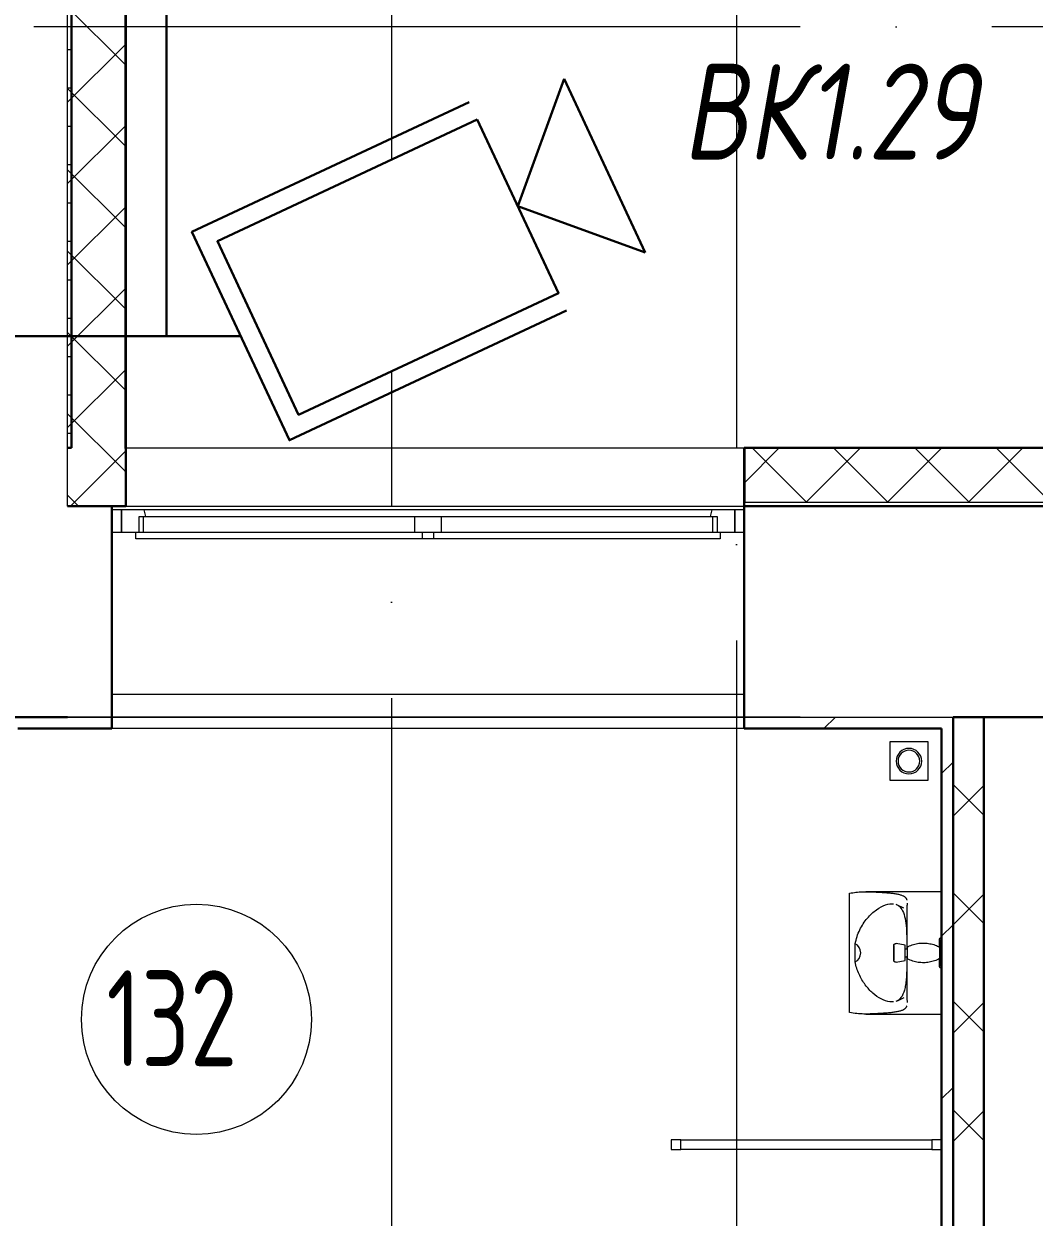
# Model space of a CAD drawing. Header units: millimetres. Extents: x -495897 to 1376592, y -28539 to 470976.
# Drawn here: x -18371 to -15736, y 353751 to 356863 of the extents above; entities that cross this region are included whole.
import ezdxf
from ezdxf.enums import TextEntityAlignment as Align

# ---------------------------------------------------------------- set-up
doc = ezdxf.new("R2010")
doc.units = ezdxf.units.MM
doc.set_wipeout_variables(frame=1)
doc.linetypes.add('ADSK_Линия сетки', pattern=[25, 20, -2.5, 0, -2.5])
for name, color, linetype, lineweight in [('_ Окна', 7, 'Continuous', 9), ('RC-Видеонаблюдение', 5, 'Continuous', 30), ('RC-Линии_связи-Адресные', 5, 'Continuous', 30), ('Витраж', 7, 'Continuous', 9), ('Марки помещений', 252, 'Continuous', 20), ('Окна', 252, 'Continuous', 9), ('Оси', 252, 'Continuous', 9), ('Сантехника', 252, 'Continuous', 9), ('Стены внутренние', 7, 'Continuous', 18), ('Стены наружные', 7, 'Continuous', 18), ('Стены штриховка', 7, 'Continuous', 9)]:
    doc.layers.add(name, color=color, linetype=linetype, lineweight=lineweight)
doc.layers.add('RC-Позиционные_обозначения', color=7, linetype='Continuous')
doc.styles.add('GOST Common_3', font='', dxfattribs={"height": 3.5})
doc.styles.add('RubezhCAD', font='', dxfattribs={"oblique": 10})
doc.styles.get("Standard").update_dxf_attribs({"font": ''})
doc.styles.get('GOST Common_3').set_extended_font_data('GOST 2.304 type A')
doc.styles.get('RubezhCAD').set_extended_font_data('GOST type A')
doc.styles.get('Standard').set_extended_font_data('GOST type B')

# ---------------------------------------------------------------- blocks, each defined once
blk = doc.blocks.new('RC-UGO-CAM-03')
blk.add_attdef('PSTN', text='', height=2.5).set_placement((4.626, 3.284), align=Align.BOTTOM_LEFT)
blk.add_wipeout([(3.743, 0), (6.243, 2.499), (6.243, -2.499)])
blk.add_line((6.243, 2.499), (6.243, -2.499))
blk.add_wipeout([(-3.743, -2.499), (-3.741, 2.497), (3.743, 2.499), (3.743, -2.499)])
for q in [(6.243, 2.499), (6.243, -2.499)]:
    blk.add_line((3.743, 0), q)
blk.add_lwpolyline([(3.743, 2.999), (-4.243, 2.999), (-4.243, -2.999), (3.743, -2.999)])
blk.add_lwpolyline([(3.743, -2.499), (3.743, 2.499), (-3.743, 2.499), (-3.743, -2.499), (3.743, -2.499)], close=True)
blk = doc.blocks.new('1 этаж')
at = {"layer": '_ Окна', "color": 251, "true_color": 0x636466}
for p, q in [((-17360.4, -4803.7), (-17385.4, -4803.7)), ((-17360.4, -4861.7), (-17360.4, -4803.7)), ((-15735.4, -4803.7), (-15760.4, -4803.7)), ((-15760.4, -4803.7), (-15760.4, -4861.7)), ((-17385.4, -4861.7), (-17360.4, -4861.7)), ((-15760.4, -4861.7), (-15735.4, -4861.7))]:
    blk.add_line(p, q, dxfattribs=at)
at = {"layer": '_ Окна', "color": 251, "lineweight": 18, "true_color": 0x636466}
for p, q in [((-17300.9, -4803.7), (-17360.4, -4803.7)), ((-17360.4, -4803.7), (-17360.4, -4861.7)), ((-17314.4, -4861.7), (-17314.4, -4820.7)), ((-17314.4, -4820.7), (-17302.4, -4820.7)), ((-17296.4, -4820.7), (-17300.9, -4803.7)), ((-15819.8, -4803.7), (-15824.4, -4820.7)), ((-15760.4, -4803.7), (-15819.8, -4803.7)), ((-15818.4, -4820.7), (-15806.4, -4820.7)), ((-15806.4, -4820.7), (-15806.4, -4861.7)), ((-15760.4, -4861.7), (-15760.4, -4803.7)), ((-17360.4, -4861.7), (-17322.4, -4861.7)), ((-15798.4, -4861.7), (-15760.4, -4861.7))]:
    blk.add_line(p, q, dxfattribs=at)
at = {"layer": 'Витраж', "color": 251, "true_color": 0x636466, "extrusion": (0, 0, -1)}
for p, q in [((-15925.8, -6446.2), (-15925.8, -6471.2)), ((-15900.8, -6446.2), (-15925.8, -6446.2)), ((-15925.8, -6471.2), (-15900.8, -6471.2)), ((-15900.8, -6471.2), (-15900.8, -6446.2))]:
    blk.add_line(p, q, dxfattribs=at)
at = {"layer": 'Витраж', "color": 251, "true_color": 0x636466}
for p, q in [((-15900.8, -6471.2), (-15900.8, -6446.2)), ((-15900.8, -6446.2), (-15245.8, -6446.2)), ((-15245.8, -6471.2), (-15900.8, -6471.2)), ((-15245.8, -6446.2), (-15245.8, -6471.2)), ((-15220.8, -6446.2), (-15245.8, -6446.2)), ((-15245.8, -6446.2), (-15245.8, -6471.2)), ((-15245.8, -6471.2), (-15220.8, -6471.2))]:
    blk.add_line(p, q, dxfattribs=at)
at = {"layer": 'Марки помещений', "color": 251, "true_color": 0x636466}
blk.add_circle((-17164.8, -6132.1), 300, dxfattribs=at)
at = {"layer": 'Окна', "color": 251, "true_color": 0x636466}
for p, q in [((-17302.4, -4820.7), (-16595.4, -4820.7)), ((-17302.4, -4861.7), (-17302.4, -4820.7)), ((-15819.8, -4803.7), (-17300.9, -4803.7)), ((-16595.4, -4820.7), (-16525.4, -4820.7)), ((-16595.4, -4820.7), (-16595.4, -4861.7)), ((-16525.4, -4820.7), (-15818.4, -4820.7)), ((-16525.4, -4861.7), (-16525.4, -4820.7)), ((-15818.4, -4820.7), (-15818.4, -4861.7)), ((-17322.4, -4861.7), (-16575.4, -4861.7)), ((-17322.4, -4878.7), (-17322.4, -4861.7)), ((-16575.4, -4878.7), (-17322.4, -4878.7)), ((-16575.4, -4861.7), (-16545.4, -4861.7)), ((-16575.4, -4861.7), (-16575.4, -4878.7)), ((-16545.4, -4878.7), (-16575.4, -4878.7)), ((-16545.4, -4861.7), (-15798.4, -4861.7)), ((-16545.4, -4878.7), (-16545.4, -4861.7)), ((-15798.4, -4878.7), (-16545.4, -4878.7)), ((-15798.4, -4861.7), (-15798.4, -4878.7))]:
    blk.add_line(p, q, dxfattribs=at)
at = {"layer": 'Оси', "color": 251, "linetype": 'ADSK_Линия сетки', "ltscale": 100, "true_color": 0x636466}
for p, q in [((-16655.8, 32206.9), (-16655.8, -33769.9)), ((-15755.8, -2643.7), (-15755.8, -32499.9)), ((4411.5, -3543.7), (-72528.1, -3543.7)), ((4411.5, -5343.7), (-72528.1, -5343.7))]:
    blk.add_line(p, q, dxfattribs=at)
at = {"layer": 'Сантехника', "color": 251, "true_color": 0x636466}
for p, q in [((-15355.8, -5408.7), (-15355.8, -5508.7)), ((-15255.8, -5408.7), (-15355.8, -5408.7)), ((-15255.8, -5508.7), (-15255.8, -5408.7)), ((-15355.8, -5508.7), (-15255.8, -5508.7)), ((-15460.8, -6114.2), (-15460.8, -5803.2)), ((-15220.8, -5799.3), (-15417.9, -5799.3)), ((-15311, -5848.7), (-15311, -5950.1)), ((-15446, -5958.7), (-15446, -5935.2)), ((-15315.8, -5938.7), (-15339.5, -5934.6)), ((-15315.8, -5958.7), (-15315.8, -5938.7)), ((-15311.2, -5934.9), (-15311.2, -5950.1)), ((-15446, -5982.3), (-15446, -5958.7)), ((-15310.8, -5948.7), (-15315.8, -5948.7)), ((-15315.8, -5978.7), (-15315.8, -5958.7)), ((-15315.8, -5968.7), (-15310.8, -5968.7)), ((-15311.2, -5967.4), (-15311.2, -5982.6)), ((-15311, -5967.4), (-15311, -6068.7)), ((-15310.8, -5943.7), (-15310.8, -5958.7)), ((-15310.8, -5958.7), (-15310.8, -5973.7)), ((-15339.5, -5982.9), (-15315.8, -5978.7)), ((-15417.9, -6118.2), (-15220.8, -6118.2))]:
    blk.add_line(p, q, dxfattribs=at)
at = {"layer": 'Сантехника', "color": 251, "true_color": 0x636466, "flags": 128}
for points in [[(-15319.4, -5841.9), (-15324.6, -5839.1), (-15330, -5836.5), (-15335.5, -5834.2), (-15339.5, -5832.6)], [(-15345.3, -5939.5), (-15345.3, -5939.3), (-15345.3, -5939.1), (-15345.3, -5938.9), (-15345.3, -5938.7), (-15345.2, -5938.5), (-15345.2, -5938.3), (-15345.2, -5938.1), (-15345.1, -5937.9), (-15345, -5937.7), (-15345, -5937.5), (-15344.9, -5937.4), (-15344.8, -5937.2), (-15344.7, -5937), (-15344.6, -5936.8), (-15344.5, -5936.7), (-15344.4, -5936.5), (-15344.2, -5936.3), (-15344.1, -5936.2), (-15344, -5936), (-15343.8, -5935.9), (-15343.7, -5935.8), (-15343.5, -5935.6), (-15343.4, -5935.5), (-15343.2, -5935.4), (-15343, -5935.3), (-15342.9, -5935.2), (-15342.7, -5935.1), (-15342.5, -5935), (-15342.3, -5934.9), (-15342.2, -5934.8), (-15342, -5934.8), (-15341.8, -5934.7), (-15341.6, -5934.6), (-15341.4, -5934.6), (-15341.2, -5934.6), (-15341, -5934.5), (-15340.8, -5934.5), (-15340.6, -5934.5), (-15340.4, -5934.5), (-15340.2, -5934.5), (-15340, -5934.5), (-15339.8, -5934.5), (-15339.6, -5934.5), (-15339.5, -5934.6)], [(-15345.3, -5958.7), (-15345.3, -5958), (-15345.3, -5957.2), (-15345.3, -5956.4), (-15345.3, -5955.7), (-15345.3, -5954.9), (-15345.3, -5954.2), (-15345.3, -5953.4), (-15345.3, -5952.7), (-15345.3, -5951.9), (-15345.3, -5951.2), (-15345.3, -5950.5), (-15345.3, -5949.8), (-15345.3, -5949.2), (-15345.3, -5948.5), (-15345.3, -5947.9), (-15345.3, -5947.2), (-15345.3, -5946.6), (-15345.3, -5946), (-15345.3, -5945.5), (-15345.3, -5944.9), (-15345.3, -5944.4), (-15345.3, -5943.9), (-15345.3, -5943.4), (-15345.3, -5943), (-15345.3, -5942.5), (-15345.3, -5942.1), (-15345.3, -5941.8), (-15345.3, -5941.4), (-15345.3, -5941.1), (-15345.3, -5940.8), (-15345.3, -5940.5), (-15345.3, -5940.3), (-15345.3, -5940.1), (-15345.3, -5939.9), (-15345.3, -5939.8), (-15345.3, -5939.6), (-15345.3, -5939.6), (-15345.3, -5939.5), (-15345.3, -5939.5)], [(-15345.3, -5939.5), (-15345.3, -5939.5), (-15345.3, -5939.5), (-15345.3, -5939.6), (-15345.3, -5939.7), (-15345.3, -5939.9), (-15345.3, -5940), (-15345.3, -5940.2), (-15345.3, -5940.5), (-15345.3, -5940.7), (-15345.3, -5941), (-15345.3, -5941.3), (-15345.3, -5941.7), (-15345.3, -5942), (-15345.3, -5942.4), (-15345.3, -5942.8), (-15345.3, -5943.3), (-15345.3, -5943.8), (-15345.3, -5944.3), (-15345.3, -5944.8), (-15345.3, -5945.3), (-15345.3, -5945.9), (-15345.3, -5946.5), (-15345.3, -5947.1), (-15345.3, -5947.7), (-15345.3, -5948.3), (-15345.3, -5949), (-15345.3, -5949.7), (-15345.3, -5950.3), (-15345.3, -5951), (-15345.3, -5951.8), (-15345.3, -5952.5), (-15345.3, -5953.2), (-15345.3, -5954), (-15345.3, -5954.7), (-15345.3, -5955.5), (-15345.3, -5956.2), (-15345.3, -5957), (-15345.3, -5957.8), (-15345.3, -5958.5), (-15345.3, -5958.7)], [(-15310.8, -5943.7), (-15307.6, -5942.1), (-15304.3, -5940.6), (-15301, -5939.2), (-15297.6, -5938), (-15294.2, -5936.9), (-15290.7, -5935.9), (-15287.2, -5935.1), (-15283.7, -5934.4), (-15280.1, -5933.8), (-15276.6, -5933.4), (-15273, -5933.2), (-15269.4, -5933.1), (-15265.8, -5933.1), (-15262.2, -5933.3), (-15258.6, -5933.6), (-15255, -5934.1), (-15251.5, -5934.7), (-15247.9, -5935.4), (-15244.5, -5936.3), (-15241, -5937.3), (-15237.6, -5938.5), (-15234.2, -5939.8), (-15230.9, -5941.2), (-15227.7, -5942.7), (-15225.8, -5943.7)], [(-15225.8, -5923.7), (-15225.8, -5923.5), (-15225.8, -5923.3), (-15225.8, -5923.1), (-15225.7, -5922.9), (-15225.7, -5922.7), (-15225.7, -5922.5), (-15225.6, -5922.3), (-15225.5, -5922.2), (-15225.5, -5922), (-15225.4, -5921.8), (-15225.3, -5921.6), (-15225.2, -5921.4), (-15225.1, -5921.2), (-15225, -5921.1), (-15224.9, -5920.9), (-15224.8, -5920.7), (-15224.7, -5920.6), (-15224.6, -5920.4), (-15224.4, -5920.3), (-15224.3, -5920.1), (-15224.1, -5920), (-15224, -5919.9), (-15223.8, -5919.8), (-15223.7, -5919.6), (-15223.5, -5919.5), (-15223.3, -5919.4), (-15223.2, -5919.3), (-15223, -5919.2), (-15222.8, -5919.1), (-15222.6, -5919.1), (-15222.4, -5919), (-15222.2, -5918.9), (-15222, -5918.9), (-15221.8, -5918.8), (-15221.7, -5918.8), (-15221.5, -5918.8), (-15221.3, -5918.8), (-15221.1, -5918.7), (-15220.9, -5918.7), (-15220.8, -5918.7)], [(-15225.8, -5942.6), (-15225.8, -5941.3), (-15225.8, -5940.1), (-15225.8, -5939), (-15225.8, -5937.8), (-15225.8, -5936.7), (-15225.8, -5935.7), (-15225.8, -5934.6), (-15225.8, -5933.6), (-15225.8, -5932.7), (-15225.8, -5931.8), (-15225.8, -5930.9), (-15225.8, -5930.1), (-15225.8, -5929.3), (-15225.8, -5928.5), (-15225.8, -5927.9), (-15225.8, -5927.2), (-15225.8, -5926.6), (-15225.8, -5926.1), (-15225.8, -5925.6), (-15225.8, -5925.2), (-15225.8, -5924.8), (-15225.8, -5924.5), (-15225.8, -5924.2), (-15225.8, -5924), (-15225.8, -5923.9), (-15225.8, -5923.8), (-15225.8, -5923.7)], [(-15225.8, -5923.7), (-15225.8, -5923.8), (-15225.8, -5923.8), (-15225.8, -5924), (-15225.8, -5924.2), (-15225.8, -5924.4), (-15225.8, -5924.7), (-15225.8, -5925.1), (-15225.8, -5925.5), (-15225.8, -5926), (-15225.8, -5926.5), (-15225.8, -5927.1), (-15225.8, -5927.7), (-15225.8, -5928.4), (-15225.8, -5929.1), (-15225.8, -5929.8), (-15225.8, -5930.7), (-15225.8, -5931.5), (-15225.8, -5932.4), (-15225.8, -5933.4), (-15225.8, -5934.3), (-15225.8, -5935.4), (-15225.8, -5936.4), (-15225.8, -5937.5), (-15225.8, -5938.7), (-15225.8, -5939.8), (-15225.8, -5941), (-15225.8, -5942.2), (-15225.8, -5943.5), (-15225.8, -5944.8), (-15225.8, -5946), (-15225.8, -5947.4), (-15225.8, -5948.7), (-15225.8, -5950), (-15225.8, -5951.4), (-15225.8, -5952.8), (-15225.8, -5954.2), (-15225.8, -5955.6), (-15225.8, -5957), (-15225.8, -5958.4), (-15225.8, -5958.7)], [(-15345.3, -5958.7), (-15345.3, -5959.5), (-15345.3, -5960.3), (-15345.3, -5961), (-15345.3, -5961.8), (-15345.3, -5962.6), (-15345.3, -5963.3), (-15345.3, -5964.1), (-15345.3, -5964.8), (-15345.3, -5965.5), (-15345.3, -5966.2), (-15345.3, -5966.9), (-15345.3, -5967.6), (-15345.3, -5968.3), (-15345.3, -5969), (-15345.3, -5969.6), (-15345.3, -5970.2), (-15345.3, -5970.8), (-15345.3, -5971.4), (-15345.3, -5972), (-15345.3, -5972.5), (-15345.3, -5973.1), (-15345.3, -5973.6), (-15345.3, -5974), (-15345.3, -5974.5), (-15345.3, -5974.9), (-15345.3, -5975.3), (-15345.3, -5975.7), (-15345.3, -5976.1), (-15345.3, -5976.4), (-15345.3, -5976.7), (-15345.3, -5976.9), (-15345.3, -5977.2), (-15345.3, -5977.4), (-15345.3, -5977.6), (-15345.3, -5977.7), (-15345.3, -5977.8), (-15345.3, -5977.9), (-15345.3, -5978), (-15345.3, -5978)], [(-15345.3, -5978), (-15345.3, -5978), (-15345.3, -5977.9), (-15345.3, -5977.8), (-15345.3, -5977.7), (-15345.3, -5977.6), (-15345.3, -5977.4), (-15345.3, -5977.2), (-15345.3, -5977), (-15345.3, -5976.7), (-15345.3, -5976.5), (-15345.3, -5976.1), (-15345.3, -5975.8), (-15345.3, -5975.4), (-15345.3, -5975), (-15345.3, -5974.6), (-15345.3, -5974.2), (-15345.3, -5973.7), (-15345.3, -5973.2), (-15345.3, -5972.7), (-15345.3, -5972.1), (-15345.3, -5971.6), (-15345.3, -5971), (-15345.3, -5970.4), (-15345.3, -5969.8), (-15345.3, -5969.1), (-15345.3, -5968.5), (-15345.3, -5967.8), (-15345.3, -5967.1), (-15345.3, -5966.4), (-15345.3, -5965.7), (-15345.3, -5965), (-15345.3, -5964.3), (-15345.3, -5963.5), (-15345.3, -5962.8), (-15345.3, -5962), (-15345.3, -5961.2), (-15345.3, -5960.5), (-15345.3, -5959.7), (-15345.3, -5958.9), (-15345.3, -5958.7)], [(-15225.8, -5973.7), (-15229, -5975.4), (-15232.3, -5976.9), (-15235.6, -5978.2), (-15239, -5979.5), (-15242.4, -5980.6), (-15245.9, -5981.6), (-15249.4, -5982.4), (-15252.9, -5983.1), (-15256.5, -5983.6), (-15260.1, -5984), (-15263.6, -5984.3), (-15267.2, -5984.4), (-15270.8, -5984.4), (-15274.4, -5984.2), (-15278, -5983.9), (-15281.6, -5983.4), (-15285.1, -5982.8), (-15288.7, -5982.1), (-15292.2, -5981.2), (-15295.6, -5980.2), (-15299, -5979), (-15302.4, -5977.7), (-15305.7, -5976.3), (-15308.9, -5974.7), (-15310.8, -5973.7)], [(-15225.8, -5958.7), (-15225.8, -5960.1), (-15225.8, -5961.5), (-15225.8, -5962.9), (-15225.8, -5964.3), (-15225.8, -5965.7), (-15225.8, -5967.1), (-15225.8, -5968.4), (-15225.8, -5969.7), (-15225.8, -5971.1), (-15225.8, -5972.4), (-15225.8, -5973.6), (-15225.8, -5974.9), (-15225.8, -5976.1), (-15225.8, -5977.3), (-15225.8, -5978.5), (-15225.8, -5979.6), (-15225.8, -5980.7), (-15225.8, -5981.8), (-15225.8, -5982.8), (-15225.8, -5983.8), (-15225.8, -5984.8), (-15225.8, -5985.7), (-15225.8, -5986.6), (-15225.8, -5987.4), (-15225.8, -5988.2), (-15225.8, -5988.9), (-15225.8, -5989.6), (-15225.8, -5990.2), (-15225.8, -5990.8), (-15225.8, -5991.4), (-15225.8, -5991.8), (-15225.8, -5992.3), (-15225.8, -5992.6), (-15225.8, -5993), (-15225.8, -5993.2), (-15225.8, -5993.4), (-15225.8, -5993.6), (-15225.8, -5993.7), (-15225.8, -5993.7)], [(-15225.8, -5993.7), (-15225.8, -5993.7), (-15225.8, -5993.6), (-15225.8, -5993.5), (-15225.8, -5993.3), (-15225.8, -5993), (-15225.8, -5992.7), (-15225.8, -5992.4), (-15225.8, -5992), (-15225.8, -5991.5), (-15225.8, -5991), (-15225.8, -5990.4), (-15225.8, -5989.8), (-15225.8, -5989.1), (-15225.8, -5988.4), (-15225.8, -5987.6), (-15225.8, -5986.8), (-15225.8, -5985.9), (-15225.8, -5985), (-15225.8, -5984.1), (-15225.8, -5983.1), (-15225.8, -5982.1), (-15225.8, -5981), (-15225.8, -5979.9), (-15225.8, -5978.8), (-15225.8, -5977.6), (-15225.8, -5976.4), (-15225.8, -5975.2), (-15225.8, -5974)], [(-15339.5, -5982.9), (-15339.7, -5982.9), (-15339.9, -5983), (-15340.1, -5983), (-15340.3, -5983), (-15340.5, -5983), (-15340.7, -5983), (-15340.9, -5983), (-15341.1, -5982.9), (-15341.3, -5982.9), (-15341.5, -5982.9), (-15341.7, -5982.8), (-15341.8, -5982.8), (-15342, -5982.7), (-15342.2, -5982.6), (-15342.4, -5982.5), (-15342.6, -5982.4), (-15342.8, -5982.4), (-15342.9, -5982.3), (-15343.1, -5982.1), (-15343.3, -5982), (-15343.4, -5981.9), (-15343.6, -5981.8), (-15343.7, -5981.7), (-15343.9, -5981.5), (-15344, -5981.4), (-15344.2, -5981.2), (-15344.3, -5981.1), (-15344.4, -5980.9), (-15344.5, -5980.7), (-15344.6, -5980.6), (-15344.7, -5980.4), (-15344.8, -5980.2), (-15344.9, -5980), (-15345, -5979.9), (-15345.1, -5979.7), (-15345.1, -5979.5), (-15345.2, -5979.3), (-15345.2, -5979.1), (-15345.3, -5978.9), (-15345.3, -5978.7), (-15345.3, -5978.5), (-15345.3, -5978.3), (-15345.3, -5978.1), (-15345.3, -5978)], [(-15220.8, -5998.7), (-15221, -5998.7), (-15221.2, -5998.7), (-15221.4, -5998.7), (-15221.6, -5998.7), (-15221.8, -5998.6), (-15222, -5998.6), (-15222.2, -5998.5), (-15222.4, -5998.5), (-15222.6, -5998.4), (-15222.7, -5998.3), (-15222.9, -5998.3), (-15223.1, -5998.2), (-15223.3, -5998.1), (-15223.5, -5998), (-15223.6, -5997.9), (-15223.8, -5997.7), (-15223.9, -5997.6), (-15224.1, -5997.5), (-15224.2, -5997.4), (-15224.4, -5997.2), (-15224.5, -5997.1), (-15224.7, -5996.9), (-15224.8, -5996.8), (-15224.9, -5996.6), (-15225, -5996.4), (-15225.1, -5996.3), (-15225.2, -5996.1), (-15225.3, -5995.9), (-15225.4, -5995.7), (-15225.5, -5995.5), (-15225.5, -5995.4), (-15225.6, -5995.2), (-15225.6, -5995), (-15225.7, -5994.8), (-15225.7, -5994.6), (-15225.8, -5994.4), (-15225.8, -5994.2), (-15225.8, -5994), (-15225.8, -5993.8), (-15225.8, -5993.7)], [(-15339.5, -6084.8), (-15333.9, -6082.6), (-15328.4, -6080.2), (-15323.1, -6077.6), (-15318, -6074.8)]]:
    blk.add_lwpolyline(points, dxfattribs=at)
at = {"layer": 'Сантехника', "color": 251, "true_color": 0x636466}
for radius, start, end in [(33.3, 0, 180), (28.3, 0, 180), (28.3, 36, 36.7111), (33.3, 180, 0), (28.3, 180, 0), (28.3, 323.2889, 324)]:
    blk.add_arc((-15305.8, -5458.7), radius, start, end, dxfattribs=at)
for major_axis, start_param, end_param in [((0, 25), 4.712389, 5.943447), ((0, -25), 0.339739, 1.570796)]:
    blk.add_ellipse((-15453.1, -5958.7), major_axis=major_axis, ratio=0.859293, start_param=start_param, end_param=end_param, dxfattribs=at)
for points, knots in [([(-15460.8, -5803.2), (-15455.1, -5802.2), (-15444, -5800.5), (-15430.6, -5799.5), (-15420.4, -5799.2), (-15412.9, -5799.3), (-15405.5, -5799.5), (-15398.4, -5799.7), (-15391.4, -5800), (-15382.5, -5800.5), (-15372, -5801.1), (-15360.5, -5802), (-15349.6, -5803.1), (-15339.5, -5804.5), (-15330.5, -5806.4), (-15323.2, -5808.7), (-15318.4, -5811.3), (-15315.9, -5813.4), (-15314.6, -5814.8), (-15313.8, -5815.9), (-15313.1, -5817), (-15312.4, -5818.1), (-15312, -5819.2), (-15311.7, -5820), (-15311.6, -5820.6), (-15311.5, -5820.8), (-15311.5, -5821)], [-1, -1, -1, -1, -0.9416667, -0.8833333, -0.8541667, -0.825, -0.7958333, -0.7666667, -0.7375, -0.7083333, -0.65, -0.5916667, -0.5333333, -0.4666667, -0.4, -0.3333333, -0.2666667, -0.2333333, -0.2166667, -0.2, -0.1833333, -0.1666667, -0.15, -0.1416667, -0.1375, -0.1333333, -0.1333333, -0.1333333, -0.1333333]), ([(-15446, -5935.2), (-15444.8, -5928.7), (-15441.6, -5916.2), (-15434.3, -5898.5), (-15425.2, -5882.4), (-15410.9, -5863.4), (-15390.7, -5844.8), (-15366.3, -5832), (-15352.1, -5830.3), (-15345.9, -5831.1)], [0, 0, 0, 0, 0.0526316, 0.1052632, 0.1578947, 0.2105263, 0.3157895, 0.4210526, 0.5263158, 0.5263158, 0.5263158, 0.5263158]), ([(-15337.1, -5833.7), (-15334.4, -5834.9), (-15327.7, -5839.6), (-15319.6, -5852.3), (-15314.2, -5874.1), (-15312.2, -5897.4), (-15311.5, -5918.3), (-15311.3, -5929.2), (-15311.2, -5934.9)], [0.5789474, 0.5789474, 0.5789474, 0.5789474, 0.6315789, 0.7236842, 0.8157895, 0.9078947, 0.9539474, 1, 1, 1, 1]), ([(-15310.8, -5829.4), (-15310.8, -5829.6), (-15310.8, -5829.9), (-15310.8, -5830.5), (-15310.8, -5831.6), (-15310.8, -5833.2), (-15310.9, -5835.4), (-15310.9, -5838.5), (-15310.9, -5842.8), (-15311, -5846.7), (-15311, -5848.7)], [-0.06666667, -0.06666667, -0.06666667, -0.06666667, -0.06458333, -0.0625, -0.05833333, -0.05, -0.04166667, -0.03333333, -0.01666667, 0, 0, 0, 0]), ([(-15345.9, -6086.3), (-15349, -6086.8), (-15359, -6086.8), (-15377.4, -6080.6), (-15400, -6065), (-15420.4, -6043.1), (-15434.3, -6019.8), (-15442.2, -5998.9), (-15444.9, -5987.9), (-15446, -5982.3)], [0.4736842, 0.4736842, 0.4736842, 0.4736842, 0.5263158, 0.6315789, 0.7236842, 0.8157895, 0.9078947, 0.9539474, 1, 1, 1, 1]), ([(-15311.2, -5982.6), (-15311.3, -5989), (-15311.5, -6001.5), (-15312.2, -6019.2), (-15313.6, -6035.3), (-15316.5, -6054.3), (-15322.9, -6072.8), (-15331.7, -6081.3), (-15337.1, -6083.8)], [0, 0, 0, 0, 0.0526316, 0.1052632, 0.1578947, 0.2105263, 0.3157895, 0.4210526, 0.4210526, 0.4210526, 0.4210526]), ([(-15311.5, -6096.5), (-15311.5, -6096.5), (-15311.5, -6096.7), (-15311.7, -6097.2), (-15311.9, -6098), (-15312.3, -6099), (-15312.7, -6099.9), (-15313.2, -6100.7), (-15313.9, -6101.7), (-15314.6, -6102.7), (-15315.9, -6104), (-15318.4, -6106.2), (-15323.2, -6108.7), (-15330.5, -6111.1), (-15339.5, -6112.9), (-15350, -6114.4), (-15362.1, -6115.6), (-15375.5, -6116.6), (-15390.3, -6117.4), (-15403.8, -6118), (-15415, -6118.2), (-15426.5, -6118.2), (-15441.6, -6117.3), (-15454.3, -6115.4), (-15460.8, -6114.2)], [-0.8666667, -0.8666667, -0.8666667, -0.8666667, -0.865625, -0.8625, -0.85, -0.8375, -0.825, -0.8125, -0.8, -0.7833333, -0.7666667, -0.7333333, -0.6666667, -0.6, -0.5333333, -0.4666667, -0.4, -0.3333333, -0.2666667, -0.2, -0.1666667, -0.1333333, -0.0666667, 0, 0, 0, 0]), ([(-15311, -6068.7), (-15311, -6071.8), (-15310.9, -6076.1), (-15310.9, -6081), (-15310.8, -6084.3), (-15310.8, -6086.5), (-15310.8, -6087.7), (-15310.8, -6088), (-15310.8, -6088.1)], [-1, -1, -1, -1, -0.975, -0.9625, -0.95, -0.9375, -0.934375, -0.9328125, -0.9328125, -0.9328125, -0.9328125])]:
    blk.add_open_spline(points, degree=3, knots=knots, dxfattribs=at)
at = {"layer": 'Стены внутренние', "color": 251, "lineweight": 30, "true_color": 0x636466}
for p, q in [((-17348.8, -4793.7), (-17348.8, -2841.7)), ((-14615.8, -4641.7), (-15735.4, -4641.7)), ((-15735.4, -4641.7), (-15735.4, -4783.7)), ((-17500.8, -4793.7), (-17348.8, -4793.7)), ((-17385.4, -5343.7), (-17385.4, -4793.7)), ((-14615.8, -4793.7), (-15735.4, -4793.7)), ((-15735.4, -4793.7), (-15735.4, -5343.7)), ((-15110.8, -5343.7), (-14710.8, -5343.7))]:
    blk.add_line(p, q, dxfattribs=at)
at = {"layer": 'Стены внутренние', "color": 251, "true_color": 0x636466}
for p, q in [((-17500.8, -4793.7), (-17500.8, -2993.7)), ((-17348.8, -4641.7), (-15735.4, -4641.7)), ((-17348.8, -4793.7), (-15735.4, -4793.7)), ((-17385.4, -5283.7), (-15735.4, -5283.7)), ((-17500.8, -5343.7), (-17385.4, -5343.7)), ((-15735.4, -5343.7), (-15190.8, -5343.7))]:
    blk.add_line(p, q, dxfattribs=at)
at = {"layer": 'Стены внутренние', "color": 251, "linetype": 'Continuous', "lineweight": 9, "true_color": 0x636466}
for p, q in [((-17350.8, -3642.2), (-17500.8, -3492.2)), ((-17500.8, -3740.5), (-17350.8, -3590.5)), ((-17350.8, -3854.3), (-17500.8, -3704.3)), ((-17500.8, -3952.6), (-17350.8, -3802.6)), ((-17348.8, -3837.4), (-17350.8, -3833.9)), ((-17350.8, -4066.4), (-17500.8, -3916.4)), ((-17500.8, -4164.7), (-17350.8, -4014.7)), ((-17350.8, -4278.6), (-17500.8, -4128.6)), ((-17500.8, -4376.9), (-17350.8, -4226.9)), ((-17350.8, -4490.7), (-17500.8, -4340.7)), ((-17500.8, -4589), (-17350.8, -4439)), ((-17350.8, -4702.8), (-17500.8, -4552.8)), ((-17493.4, -4793.7), (-17350.8, -4651.1)), ((-17350.8, -4651.1), (-17348.8, -4649.1)), ((-15733.4, -4730.8), (-15646.4, -4643.7)), ((-15572.8, -4783.7), (-15712.8, -4643.7)), ((-15574.2, -4783.7), (-15434.2, -4643.7)), ((-15360.7, -4783.7), (-15500.7, -4643.7)), ((-15362.1, -4783.7), (-15222.1, -4643.7)), ((-15148.6, -4783.7), (-15288.6, -4643.7)), ((-15150, -4783.7), (-15010, -4643.7)), ((-14936.4, -4783.7), (-15076.4, -4643.7)), ((-17348.8, -4704.8), (-17350.8, -4702.8)), ((-17472, -4793.7), (-17500.8, -4764.9))]:
    blk.add_line(p, q, dxfattribs=at)
at = {"layer": 'Стены наружные', "color": 251, "lineweight": 30, "true_color": 0x636466}
for p, q in [((-17490.8, -4641.7), (-17490.8, -2993.7)), ((-17500.8, -4641.7), (-17490.8, -4641.7)), ((-15735.4, -4783.7), (-15735.4, -4793.7)), ((-17500.8, -5343.7), (-17660.8, -5343.7)), ((-17385.4, -5373.7), (-17385.4, -5343.7)), ((-15735.4, -5343.7), (-15735.4, -5373.7)), ((-15110.8, -5343.7), (-15190.8, -5343.7)), ((-15190.8, -9398.7), (-15190.8, -5343.7)), ((-15110.8, -9398.7), (-15110.8, -5343.7)), ((-17630.8, -5373.7), (-17385.4, -5373.7)), ((-15735.4, -5373.7), (-15220.8, -5373.7)), ((-15220.8, -5373.7), (-15220.8, -9368.7))]:
    blk.add_line(p, q, dxfattribs=at)
at = {"layer": 'Стены наружные', "color": 251, "linetype": 'Continuous', "lineweight": 9, "true_color": 0x636466}
for p, q in [((-17490.8, -3604), (-17500.8, -3604)), ((-17490.8, -3704), (-17500.8, -3704)), ((-17490.8, -3804), (-17500.8, -3804)), ((-17490.8, -3904), (-17500.8, -3904)), ((-17490.8, -4004), (-17500.8, -4004)), ((-17490.8, -4104), (-17500.8, -4104)), ((-17490.8, -4204), (-17500.8, -4204)), ((-17490.8, -4304), (-17500.8, -4304)), ((-17490.8, -4404), (-17500.8, -4404)), ((-17490.8, -4504), (-17500.8, -4504)), ((-17490.8, -4604), (-17500.8, -4604)), ((-15527.8, -5373.7), (-15497.8, -5343.7)), ((-15220.8, -5491), (-15190.8, -5461)), ((-15110.8, -5599.3), (-15190.8, -5519.3)), ((-15190.8, -5602.4), (-15110.8, -5522.4)), ((-15110.8, -5882.2), (-15190.8, -5802.2)), ((-15190.8, -5885.2), (-15110.8, -5805.2)), ((-15220.8, -5915.2), (-15190.8, -5885.2)), ((-15110.8, -6165), (-15190.8, -6085)), ((-15190.8, -6168.1), (-15110.8, -6088.1)), ((-15220.8, -6339.5), (-15190.8, -6309.5)), ((-15110.8, -6447.8), (-15190.8, -6367.8)), ((-15190.8, -6450.9), (-15110.8, -6370.9))]:
    blk.add_line(p, q, dxfattribs=at)
at = {"layer": 'Стены наружные', "color": 251, "true_color": 0x636466}
for p, q in [((-17500.8, -5343.7), (-15190.8, -5343.7)), ((-15735.4, -5373.7), (-17385.4, -5373.7))]:
    blk.add_line(p, q, dxfattribs=at)
at = {"layer": 'Стены штриховка', "color": 251, "true_color": 0x636466}
for p, q in [((-17350.8, -4643.7), (-17350.8, -2841.7)), ((-17348.8, -4643.7), (-17350.8, -4643.7)), ((-14617.8, -4643.7), (-15733.4, -4643.7)), ((-15733.4, -4783.7), (-15733.4, -4643.7)), ((-15735.4, -4783.7), (-14615.8, -4783.7))]:
    blk.add_line(p, q, dxfattribs=at)
at = {"layer": 'Марки помещений', "color": 251, "true_color": 0x636466, "style": 'GOST Common_3', "width": 0.9}
blk.add_text('132', height=250, dxfattribs=at).set_placement((-17399.7, -6254.3))

msp = doc.modelspace()

# ---------------------------------------------------------------- linework, layer by layer
at = {"layer": 'RC-Линии_связи-Адресные'}
msp.add_line((-17999.3, 356048.456), (-17999.3, 358012.708), dxfattribs=at)

# ---------------------------------------------------------------- block references
msp.add_blockref('1 этаж', (-756.474, 360398.765))

# ---------------------------------------------------------------- next in the draw order: block references
at = {"layer": 'RC-Видеонаблюдение'}
ref = msp.add_blockref('RC-UGO-CAM-03', (-17421.511, 356228.417), dxfattribs=dict(at, xscale=-99.99999999999999, yscale=99.99999999999999, zscale=99.99999999999999, rotation=205.0968725770101))
ref.add_attrib('PSTN', 'ВК1.29', (-16653.436, 356508.918), dxfattribs={"layer": 'RC-Позиционные_обозначения', "height": 250, "style": 'RubezhCAD', "oblique": 10})

# ---------------------------------------------------------------- next in the draw order: linework, layer by layer
at = {"layer": 'RC-Линии_связи-Адресные'}
msp.add_line((-17805.74, 356048.456), (-19010.764, 356048.456), dxfattribs=at)

doc.saveas('drawing.dxf')
